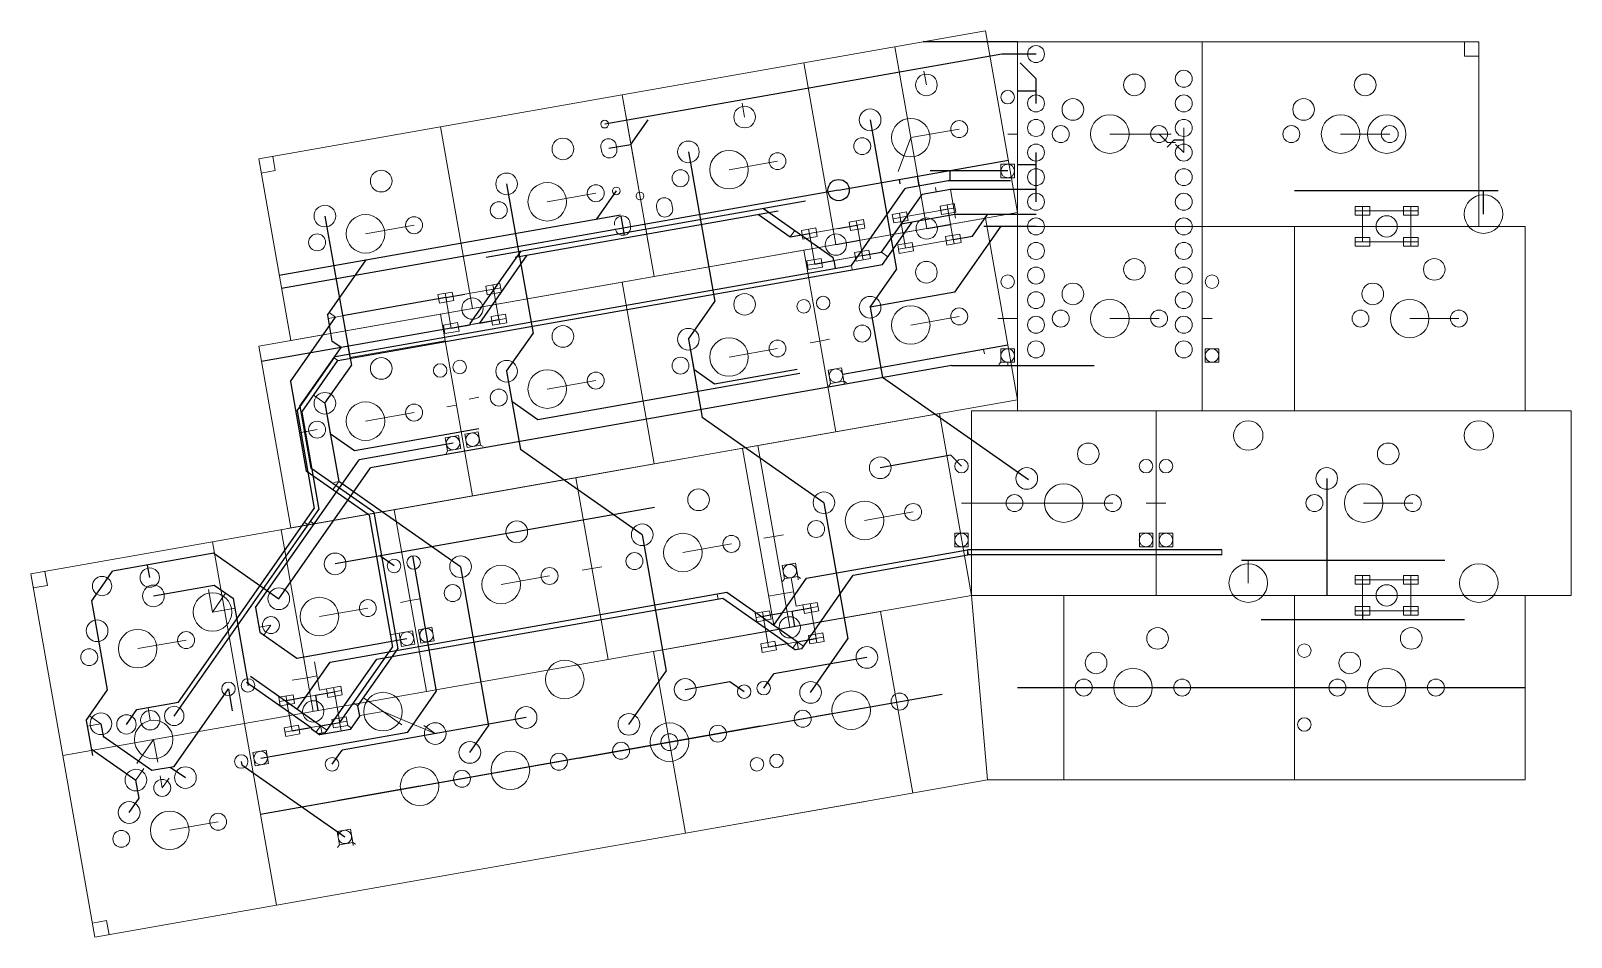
# Model space of a CAD drawing. Header units: millimetres. Extents: x -140 to 19, y -83 to 11.
import ezdxf

# ---------------------------------------------------------------- set-up
doc = ezdxf.new("R2010")
doc.units = ezdxf.units.MM
doc.layers.get('0').update_dxf_attribs({"lineweight": 25, "true_color": 0xffffff})
for name, color, linetype, lineweight, true_color in [('coponent footprints', 7, 'Continuous', 5, 0x000000), ('traces back 0.25', 152, 'Continuous', 25, 0x1b65c5), ('traces front 0.25', 14, 'Continuous', 25, 0x800000)]:
    doc.layers.add(name, color=color, linetype=linetype, lineweight=lineweight, true_color=true_color)

msp = doc.modelspace()

# ---------------------------------------------------------------- linework, layer by layer
for p, q in [((-38.1, 9.52), (-47.86, 9.52)), ((-48.26, -5.36), (-48.43, -4.35)), ((-45.07, -4.83), (-45.07, -3.81)), ((-9.5, -5.81), (11.5, -5.81)), ((-79.08, -8.37), (-114.35, -14.59)), ((-79.06, -8.47), (-78.71, -10.44)), ((-56.65, -9.74), (-54.68, -9.4)), ((-47.48, -9.75), (-45.02, -9.32)), ((-61.57, -10.61), (-59.6, -10.26)), ((-56.86, -11.41), (-54.4, -10.97)), ((-44.74, -10.89), (-42.77, -10.55)), ((-54.12, -12.55), (-52.15, -12.2)), ((-59.04, -13.42), (-57.08, -13.07)), ((-57.08, -13.07), (-56.94, -13.86)), ((-97.12, -16.88), (-107.79, -18.76)), ((-97.12, -16.88), (-95.15, -16.53)), ((-96.57, -20.03), (-116.17, -23.49)), ((-96.57, -20.03), (-94.6, -19.68)), ((-93.61, -19.51), (-91.64, -19.16)), ((-15, -43.99), (6, -43.99)), ((-61.41, -49.27), (-61.13, -50.85)), ((-12.95, -50.12), (8.05, -50.12)), ((-110.6, -57.95), (-110.33, -59.52)), ((-99.84, -67.34), (-108.21, -68.82))]:
    msp.add_line(p, q)
at = {"layer": 'coponent footprints'}
for p, q in [((-41.41, 10.66), (-60.17, 7.36)), ((-38.1, -8.1), (-41.41, 10.66)), ((-50.79, 9.01), (-47.48, -9.75)), ((-38.1, -9.53), (-38.1, 9.52)), ((-38.1, 9.52), (9.52, 9.52)), ((-19.05, -9.53), (-19.05, 9.52)), ((8.04, 9.52), (8.04, 8.04)), ((9.52, 8.04), (8.04, 8.04)), ((9.52, -9.53), (9.52, 9.52)), ((-60.17, 7.36), (-78.93, 4.05)), ((-56.86, -11.41), (-60.17, 7.36)), ((-47.52, 5.07), (-47.77, 6.5)), ((-78.93, 4.05), (-97.69, 0.74)), ((-75.62, -14.71), (-78.93, 4.05)), ((-77.7, -2.9), (-78.93, 4.05)), ((-66.28, 1.76), (-66.53, 3.19)), ((-97.69, 0.74), (-116.45, -2.57)), ((-94.38, -18.02), (-97.69, 0.74)), ((-49.13, -0.37), (-44.13, 0.51)), ((-28.58, 0), (-23.5, 0)), ((-23.5, 0), (-22.25, 0)), ((-23.5, 0), (-22.61, -0.88)), ((-20.95, -1.91), (-20.95, 0.63)), ((-81.11, -1.42), (-81.04, -1.81)), ((-79.47, -1.53), (-79.54, -1.14)), ((-50.43, -3.87), (-49.13, -0.37)), ((-38.1, 0), (-39.12, 0)), ((-22.61, -0.88), (-21.8, -0.88)), ((-20.95, -1.91), (-21.8, -1.06)), ((-4.76, 0), (0.32, 0)), ((-113.14, -21.33), (-116.45, -2.57)), ((-114.99, -2.31), (-114.73, -3.77)), ((-67.89, -3.68), (-62.89, -2.8)), ((-39.82, -4.51), (-39.82, -3.11)), ((-39.82, -3.11), (-38.43, -3.11)), ((-38.43, -4.51), (-38.43, -3.11)), ((-116.19, -4.03), (-114.73, -3.77)), ((-39.82, -4.51), (-38.43, -4.51)), ((-86.66, -6.99), (-81.65, -6.11)), ((-77.34, -4.95), (-77.25, -5.47)), ((-46.5, -5.97), (-46.58, -5.53)), ((-44.51, -8.67), (-45.04, -5.72)), ((-75.37, -7.51), (-75.3, -7.9)), ((-73.72, -7.63), (-73.79, -7.23)), ((-50.22, -8.61), (-45.3, -7.74)), ((-46.11, -7.43), (-44.64, -7.17)), ((-45.96, -8.32), (-46.11, -7.43)), ((-46.03, -7.87), (-44.56, -7.61)), ((-45.22, -8.18), (-45.37, -7.3)), ((-44.74, -10.89), (-45.3, -7.74)), ((-44.48, -8.05), (-44.64, -7.17)), ((-3.25, -7.48), (-1.75, -7.48)), ((-3.25, -8.38), (-3.25, -7.48)), ((-3.25, -7.93), (-1.75, -7.93)), ((-2.5, -8.38), (-2.5, -7.48)), ((-2.5, -7.93), (2.5, -7.93)), ((-2.5, -11.13), (-2.5, -7.93)), ((-1.75, -8.38), (-1.75, -7.48)), ((1.75, -7.48), (3.25, -7.48)), ((1.75, -8.38), (1.75, -7.48)), ((1.75, -7.93), (3.25, -7.93)), ((2.5, -8.38), (2.5, -7.48)), ((2.5, -11.13), (2.5, -7.93)), ((3.25, -8.38), (3.25, -7.48)), ((-105.42, -10.3), (-100.41, -9.41)), ((-78.06, -9.51), (-78.13, -9.11)), ((-76.57, -9.31), (-76.48, -9.83)), ((-41.41, -8.68), (-60.17, -11.99)), ((-59.6, -10.26), (-54.68, -9.4)), ((-38.1, -8.1), (-56.86, -11.41)), ((-55.49, -9.08), (-54.02, -8.82)), ((-55.34, -9.97), (-55.49, -9.08)), ((-55.42, -9.53), (-53.94, -9.27)), ((-54.6, -9.84), (-54.75, -8.95)), ((-54.12, -12.55), (-54.68, -9.4)), ((-53.86, -9.71), (-54.02, -8.82)), ((-51.04, -8.3), (-49.56, -8.04)), ((-50.88, -9.18), (-51.04, -8.3)), ((-50.96, -8.74), (-49.48, -8.48)), ((-50.88, -9.18), (-49.4, -8.92)), ((-50.14, -9.05), (-50.3, -8.17)), ((-49.66, -11.76), (-50.22, -8.61)), ((-49.4, -8.92), (-49.56, -8.04)), ((-45.96, -8.32), (-44.48, -8.05)), ((-38.1, -27.44), (-41.41, -8.68)), ((-38.1, -28.58), (-38.1, -9.53)), ((14.29, -9.53), (-38.1, -9.53)), ((-19.05, -9.53), (-19.05, -28.58)), ((-9.53, -28.58), (-9.53, -9.53)), ((14.29, -9.53), (-9.53, -9.53)), ((-3.25, -8.38), (-1.75, -8.38)), ((1.75, -8.38), (3.25, -8.38)), ((14.29, -28.58), (14.29, -9.53)), ((14.29, -28.58), (14.29, -9.53)), ((-76.48, -9.83), (-76.39, -10.35)), ((-76.3, -10.87), (-76.21, -11.39)), ((-61.57, -10.61), (-61.11, -9.96)), ((-60.42, -9.95), (-58.94, -9.69)), ((-60.26, -10.84), (-60.42, -9.95)), ((-60.34, -10.39), (-58.86, -10.13)), ((-60.26, -10.84), (-58.78, -10.58)), ((-59.52, -10.71), (-59.68, -9.82)), ((-59.04, -13.42), (-59.6, -10.26)), ((-58.78, -10.58), (-58.94, -9.69)), ((-55.34, -9.97), (-53.86, -9.71)), ((-49.57, -11.74), (-44.74, -10.89)), ((-45.56, -10.58), (-44.08, -10.32)), ((-45.4, -11.47), (-45.56, -10.58)), ((-45.48, -11.02), (-44, -10.76)), ((-44.66, -11.34), (-44.82, -10.45)), ((-43.92, -11.21), (-44.08, -10.32)), ((-3.25, -10.68), (-1.75, -10.68)), ((-3.25, -10.68), (-3.25, -11.58)), ((-3.25, -11.13), (-1.75, -11.13)), ((-2.4, -11.13), (2.5, -11.13)), ((-1.75, -11.58), (-1.75, -10.68)), ((1.75, -10.68), (3.25, -10.68)), ((1.75, -11.58), (1.75, -10.68)), ((1.75, -11.13), (3.25, -11.13)), ((2.5, -11.58), (2.5, -10.68)), ((3.25, -11.58), (3.25, -10.68)), ((-60.17, -11.99), (-78.93, -15.3)), ((-56.86, -11.41), (-75.62, -14.71)), ((-56.86, -30.75), (-60.17, -11.99)), ((-58.95, -13.4), (-54.12, -12.55)), ((-57.08, -13.07), (-52.15, -12.2)), ((-54.94, -12.23), (-53.46, -11.97)), ((-54.78, -13.12), (-54.94, -12.23)), ((-54.86, -12.68), (-53.38, -12.42)), ((-54.04, -12.99), (-54.2, -12.1)), ((-53.3, -12.86), (-53.46, -11.97)), ((-51.5, -12.66), (-52.15, -12.2)), ((-50.48, -11.45), (-49, -11.19)), ((-50.48, -11.45), (-50.32, -12.33)), ((-50.4, -11.89), (-48.93, -11.63)), ((-50.32, -12.33), (-48.85, -12.07)), ((-48.85, -12.07), (-49, -11.19)), ((-45.4, -11.47), (-43.92, -11.21)), ((-3.25, -11.58), (-1.75, -11.58)), ((1.75, -11.58), (3.25, -11.58)), ((-59.86, -13.1), (-58.38, -12.84)), ((-59.86, -13.1), (-59.71, -13.99)), ((-59.78, -13.55), (-58.31, -13.29)), ((-59.71, -13.99), (-58.23, -13.73)), ((-58.23, -13.73), (-58.38, -12.84)), ((-55.18, -14), (-55.26, -13.56)), ((-54.78, -13.12), (-53.3, -12.86)), ((-78.93, -15.3), (-97.69, -18.6)), ((-75.62, -14.71), (-94.38, -18.02)), ((-93.01, -15.7), (-91.54, -15.44)), ((-92.86, -16.59), (-93.01, -15.7)), ((-92.94, -16.14), (-91.46, -15.88)), ((-92.12, -16.45), (-92.28, -15.57)), ((-91.38, -16.32), (-91.54, -15.44)), ((-75.62, -34.06), (-78.93, -15.3)), ((-97.94, -16.57), (-96.46, -16.31)), ((-97.78, -17.45), (-97.94, -16.57)), ((-97.86, -17.01), (-96.38, -16.75)), ((-97.78, -17.45), (-96.3, -17.19)), ((-97.04, -17.32), (-97.2, -16.44)), ((-97.12, -16.88), (-92.2, -16.01)), ((-96.57, -20.03), (-97.12, -16.88)), ((-96.3, -17.19), (-96.46, -16.31)), ((-92.86, -16.59), (-91.38, -16.32)), ((-91.64, -19.16), (-92.2, -16.01)), ((-97.69, -18.6), (-116.45, -21.91)), ((-94.38, -18.02), (-113.14, -21.33)), ((-108.51, -18.89), (-109.29, -19.03)), ((-108.51, -18.89), (-109.16, -18.43)), ((-107.79, -18.76), (-108.51, -18.89)), ((-97.69, -18.6), (-94.38, -37.37)), ((-92.46, -18.85), (-90.98, -18.59)), ((-92.3, -19.74), (-92.46, -18.85)), ((-92.38, -19.29), (-90.9, -19.03)), ((-91.56, -19.61), (-91.72, -18.72)), ((-90.83, -19.48), (-90.98, -18.59)), ((-49.13, -19.72), (-44.13, -18.83)), ((-40.15, -19.05), (-39.12, -19.05)), ((-38.1, -19.05), (-39.12, -19.05)), ((-28.58, -19.05), (-23.5, -19.05)), ((-18.03, -19.05), (-19.05, -19.05)), ((2.38, -19.05), (7.46, -19.05)), ((-97.38, -19.72), (-95.91, -19.46)), ((-97.38, -19.72), (-97.23, -20.6)), ((-97.3, -20.16), (-95.83, -19.9)), ((-97.23, -20.6), (-95.75, -20.34)), ((-96.47, -20.01), (-91.64, -19.16)), ((-95.75, -20.34), (-95.91, -19.46)), ((-93.61, -19.51), (-94.4, -19.65)), ((-92.3, -19.74), (-90.83, -19.48)), ((-113.14, -40.67), (-116.45, -21.91)), ((-107.24, -21.91), (-107.95, -22.04)), ((-107.11, -22.63), (-107.24, -21.91)), ((-107.03, -23.07), (-97.21, -21.34)), ((-67.89, -23.02), (-62.89, -22.14)), ((-58.51, -21.37), (-59.52, -21.55)), ((-58.51, -21.37), (-57.51, -21.19)), ((-41.53, -22.68), (-41.61, -22.23)), ((-39.82, -23.56), (-39.82, -22.16)), ((-39.82, -22.16), (-38.43, -22.16)), ((-38.43, -23.56), (-38.43, -22.16)), ((-17.33, -22.16), (-18.73, -22.16)), ((-18.73, -22.16), (-18.73, -23.56)), ((-17.33, -22.16), (-17.33, -23.56)), ((-108.27, -23.37), (-108.64, -23.11)), ((-107.03, -23.07), (-107.11, -22.63)), ((-39.82, -23.56), (-40.05, -23.79)), ((-39.82, -23.56), (-38.43, -23.56)), ((-39.12, -23.56), (-39.12, -23.88)), ((-17.33, -23.56), (-18.73, -23.56)), ((-57.65, -24.38), (-56.28, -24.13)), ((-57.41, -25.75), (-57.65, -24.38)), ((-56.04, -25.51), (-56.28, -24.13)), ((-109.61, -27.8), (-110.8, -26.97)), ((-86.66, -26.33), (-81.65, -25.45)), ((-57.41, -25.75), (-57.6, -26.02)), ((-57.41, -25.75), (-56.04, -25.51)), ((-56.04, -25.51), (-55.77, -25.7)), ((-55.98, -25.83), (-56.04, -25.51)), ((-96.04, -27.99), (-97.04, -28.16)), ((-96.04, -27.99), (-97.04, -28.16)), ((-93.71, -27.18), (-94.72, -27.36)), ((-38.1, -27.44), (-56.86, -30.75)), ((19.05, -28.58), (-42.86, -28.58)), ((-42.86, -28.58), (-42.86, -47.63)), ((-38.1, -28.58), (-38.1, -27.74)), ((-23.81, -47.63), (-23.81, -28.58)), ((14.29, -28.58), (-9.53, -28.58)), ((19.05, -28.58), (19.05, -47.63)), ((-105.42, -29.64), (-100.41, -28.76)), ((-46.17, -28.86), (-64.93, -32.17)), ((-42.86, -47.63), (-46.17, -28.86)), ((-111.72, -30.75), (-112.24, -30.84)), ((-112.09, -30.82), (-111.65, -30.74)), ((-111.72, -30.75), (-110.42, -30.52)), ((-111.65, -30.74), (-110.42, -30.52)), ((-97.19, -31.35), (-95.82, -31.11)), ((-96.95, -32.72), (-97.19, -31.35)), ((-95.57, -32.48), (-95.82, -31.11)), ((-95.18, -30.99), (-93.8, -30.75)), ((-94.93, -32.37), (-95.18, -30.99)), ((-93.56, -32.13), (-93.8, -30.75)), ((-56.86, -30.75), (-75.62, -34.06)), ((-96.95, -32.72), (-97.09, -33.02)), ((-96.95, -32.72), (-95.57, -32.48)), ((-94.93, -32.37), (-93.56, -32.13)), ((-93.56, -32.13), (-93.26, -32.26)), ((-64.93, -32.17), (-83.69, -35.48)), ((-63.28, -50.7), (-66.49, -32.45)), ((-61.62, -50.93), (-64.93, -32.17)), ((-75.62, -34.06), (-94.38, -37.37)), ((-108.49, -36.3), (-108.79, -36.73)), ((-108.19, -35.87), (-108.7, -35.96)), ((-108.19, -35.87), (-108.49, -36.3)), ((-83.69, -35.48), (-102.45, -38.79)), ((-80.38, -54.24), (-83.69, -35.48)), ((-94.38, -37.37), (-113.14, -40.67)), ((-43.89, -38.1), (-42.86, -38.1)), ((-41.84, -38.1), (-42.86, -38.1)), ((-41.84, -38.1), (-33.34, -38.1)), ((-33.34, -38.1), (-28.26, -38.1)), ((-23.81, -38.1), (-24.84, -38.1)), ((-22.79, -38.1), (-23.81, -38.1)), ((-2.38, -38.1), (2.7, -38.1)), ((-102.45, -38.79), (-121.21, -42.1)), ((-99.14, -57.55), (-102.45, -38.79)), ((-53.9, -39.9), (-48.89, -39.02)), ((-113.14, -40.67), (-114.13, -40.85)), ((-114.13, -40.85), (-110.82, -59.61)), ((-111.72, -40.1), (-111.35, -40.36)), ((-111.09, -39.99), (-110.73, -40.25)), ((-44.58, -42.61), (-44.58, -41.21)), ((-44.58, -41.21), (-43.19, -41.21)), ((-43.19, -42.61), (-43.19, -41.21)), ((-25.53, -42.61), (-25.53, -41.21)), ((-25.53, -41.21), (-24.14, -41.21)), ((-24.14, -42.61), (-24.14, -41.21)), ((-23.49, -42.61), (-23.49, -41.21)), ((-23.49, -41.21), (-22.09, -41.21)), ((-22.09, -42.61), (-22.09, -41.21)), ((-121.21, -42.1), (-139.97, -45.4)), ((-117.9, -60.86), (-121.21, -42.1)), ((-72.66, -43.21), (-67.65, -42.32)), ((-63.28, -41.55), (-64.29, -41.73)), ((-63.28, -41.55), (-62.27, -41.37)), ((-44.58, -42.61), (-43.19, -42.61)), ((-43.27, -42.93), (-43.27, -43.46)), ((-43.27, -42.93), (-43.18, -43.45)), ((-25.53, -42.61), (-24.14, -42.61)), ((-23.49, -42.61), (-22.09, -42.61)), ((-17.02, -42.93), (-17.02, -43.46)), ((-62.42, -44.56), (-61.04, -44.32)), ((-60.8, -45.69), (-61.04, -44.32)), ((-14.29, -46.36), (-14.29, -43.99)), ((-133.36, -82.93), (-139.97, -45.4)), ((-138.51, -45.15), (-138.26, -46.61)), ((-91.42, -46.51), (-86.42, -45.63)), ((-82.04, -44.86), (-83.05, -45.04)), ((-81.03, -44.68), (-82.04, -44.86)), ((-62.17, -45.94), (-62.42, -44.56)), ((-62.17, -45.94), (-62.36, -46.2)), ((-62.17, -45.94), (-60.8, -45.69)), ((-60.97, -48.74), (-61.49, -45.81)), ((-60.8, -45.69), (-60.53, -45.88)), ((-60.74, -46.01), (-60.8, -45.69)), ((-3.25, -45.58), (-1.75, -45.58)), ((-3.25, -46.48), (-3.25, -45.58)), ((-3.25, -46.03), (-1.75, -46.03)), ((-2.5, -46.48), (-2.5, -45.58)), ((-2.5, -46.03), (2.5, -46.03)), ((-2.5, -49.23), (-2.5, -46.03)), ((-1.75, -46.48), (-1.75, -45.58)), ((1.75, -45.58), (3.25, -45.58)), ((1.75, -46.48), (1.75, -45.58)), ((1.75, -46.03), (3.25, -46.03)), ((2.5, -46.48), (2.5, -45.58)), ((2.5, -49.23), (2.5, -46.03)), ((3.25, -46.48), (3.25, -45.58)), ((-139.72, -46.86), (-138.26, -46.61)), ((-121.22, -49.35), (-121.63, -47.02)), ((-121.22, -49.35), (-119.86, -47.41)), ((-114.37, -47.98), (-115.56, -47.15)), ((-69.13, -47.49), (-69.03, -48.01)), ((-62.24, -47.45), (-63.8, -47.73)), ((-61.23, -47.28), (-62.24, -47.45)), ((-42.86, -47.63), (-61.62, -50.93)), ((19.05, -47.63), (-42.86, -47.63)), ((-41.2, -66.67), (-42.86, -47.63)), ((-33.34, -66.67), (-33.34, -47.63)), ((-9.53, -47.63), (-28.58, -47.63)), ((-9.53, -47.63), (-28.58, -47.63)), ((-9.53, -66.67), (-9.53, -47.63)), ((-9.53, -66.67), (-9.53, -47.63)), ((-9.53, -66.67), (-9.53, -47.63)), ((-3.25, -46.48), (-1.75, -46.48)), ((1.75, -46.48), (3.25, -46.48)), ((14.29, -66.67), (14.29, -47.63)), ((-121.22, -49.35), (-118.89, -48.94)), ((-110.18, -49.82), (-105.18, -48.94)), ((-100.8, -48.17), (-101.81, -48.35)), ((-100.8, -48.17), (-101.81, -48.35)), ((-99.79, -47.99), (-100.8, -48.17)), ((-52.24, -49.28), (-75.69, -53.41)), ((-65.18, -49.48), (-63.7, -49.22)), ((-64.36, -49.79), (-59.44, -48.92)), ((-63.55, -50.1), (-63.7, -49.22)), ((-60.26, -48.61), (-60.97, -48.74)), ((-60.26, -48.61), (-58.78, -48.35)), ((-60.1, -49.5), (-60.26, -48.61)), ((-60.18, -49.05), (-58.7, -48.79)), ((-60.1, -49.5), (-58.62, -49.24)), ((-59.36, -49.37), (-59.52, -48.48)), ((-58.88, -52.07), (-59.44, -48.92)), ((-58.62, -49.24), (-58.78, -48.35)), ((-48.93, -68.04), (-52.24, -49.28)), ((-3.25, -48.78), (-1.75, -48.78)), ((-3.25, -48.78), (-3.25, -49.68)), ((-3.25, -49.23), (-1.75, -49.23)), ((-2.4, -49.23), (2.5, -49.23)), ((-1.75, -49.68), (-1.75, -48.78)), ((1.75, -48.78), (3.25, -48.78)), ((1.75, -49.68), (1.75, -48.78)), ((1.75, -49.23), (3.25, -49.23)), ((2.5, -49.68), (2.5, -48.78)), ((3.25, -49.68), (3.25, -48.78)), ((-116.41, -50.92), (-115.18, -50.7)), ((-115.9, -51.73), (-115.18, -50.7)), ((-56.93, -50.11), (-75.69, -53.41)), ((-56.93, -50.11), (-75.69, -53.41)), ((-65.02, -50.36), (-65.18, -49.48)), ((-65.1, -49.92), (-63.62, -49.66)), ((-65.02, -50.36), (-63.55, -50.1)), ((-64.28, -50.23), (-64.44, -49.35)), ((-63.81, -52.94), (-64.36, -49.79)), ((-3.25, -49.68), (-1.75, -49.68)), ((1.75, -49.68), (3.25, -49.68)), ((-128.94, -53.13), (-123.94, -52.25)), ((-102.86, -51.69), (-102.35, -51.6)), ((-101.95, -51.53), (-102.35, -51.6)), ((-101.95, -51.53), (-100.58, -51.29)), ((-101.71, -52.91), (-101.95, -51.53)), ((-100.34, -52.67), (-100.58, -51.29)), ((-99.94, -51.18), (-98.56, -50.93)), ((-99.7, -52.55), (-99.94, -51.18)), ((-99.7, -52.55), (-98.32, -52.31)), ((-98.32, -52.31), (-98.56, -50.93)), ((-61.62, -50.93), (-80.38, -54.24)), ((-64.62, -52.63), (-63.15, -52.37)), ((-63.71, -52.93), (-58.88, -52.07)), ((-62.99, -53.26), (-63.15, -52.37)), ((-61.31, -53.08), (-60.85, -52.42)), ((-60.85, -52.42), (-60.07, -52.28)), ((-60.85, -52.42), (-60.71, -53.21)), ((-60.2, -52.88), (-60.85, -52.42)), ((-59.7, -51.76), (-58.22, -51.5)), ((-59.54, -52.65), (-59.7, -51.76)), ((-59.62, -52.2), (-58.14, -51.94)), ((-59.54, -52.65), (-58.07, -52.39)), ((-58.81, -52.52), (-58.96, -51.63)), ((-58.07, -52.39), (-58.22, -51.5)), ((-101.71, -52.91), (-100.34, -52.67)), ((-72.39, -72.17), (-75.69, -53.41)), ((-72.39, -72.17), (-75.69, -53.41)), ((-72.39, -72.17), (-75.69, -53.41)), ((-64.62, -52.63), (-64.47, -53.52)), ((-64.55, -53.07), (-63.07, -52.81)), ((-64.47, -53.52), (-62.99, -53.26)), ((-110.17, -57.41), (-110.68, -54.49)), ((-80.38, -54.24), (-99.14, -57.55)), ((-111.43, -56.13), (-113, -56.4)), ((-110.42, -55.95), (-111.43, -56.13)), ((-109.45, -57.28), (-107.97, -57.02)), ((-108.56, -58.04), (-108.71, -57.15)), ((-107.82, -57.91), (-107.97, -57.02)), ((-26.19, -57.15), (-21.11, -57.15)), ((-8.5, -57.15), (-9.53, -57.15)), ((0, -57.15), (5.08, -57.15)), ((-99.14, -57.55), (-117.9, -60.86)), ((-114.38, -58.15), (-112.9, -57.89)), ((-114.22, -59.04), (-114.38, -58.15)), ((-114.3, -58.6), (-112.82, -58.34)), ((-114.22, -59.04), (-112.74, -58.78)), ((-113.48, -58.91), (-113.64, -58.02)), ((-113.56, -58.47), (-108.63, -57.6)), ((-113, -61.62), (-113.56, -58.47)), ((-112.74, -58.78), (-112.9, -57.89)), ((-109.45, -57.28), (-110.17, -57.41)), ((-109.3, -58.17), (-109.45, -57.28)), ((-109.37, -57.73), (-107.9, -57.47)), ((-109.3, -58.17), (-107.82, -57.91)), ((-108.08, -60.75), (-108.63, -57.6)), ((-106.2, -59.05), (-106.63, -58.75)), ((-103.61, -59.63), (-105.62, -58.22)), ((-132.73, -60.89), (-133.92, -60.06)), ((-127.64, -60.52), (-127.87, -59.21)), ((-108.9, -60.44), (-107.42, -60.18)), ((-108, -61.19), (-108.16, -60.31)), ((-107.26, -61.06), (-107.42, -60.18)), ((-106.02, -60.05), (-103.61, -59.63)), ((-101.67, -60.99), (-103.61, -59.63)), ((-103.61, -59.63), (-101.43, -60.55)), ((-63.65, -60.96), (-55.28, -59.49)), ((-62.31, -60.73), (-57.31, -59.84)), ((-117.9, -60.86), (-136.67, -64.16)), ((-132.73, -60.89), (-134.16, -61.14)), ((-132.48, -62.32), (-132.73, -60.89)), ((-117.9, -60.86), (-118.91, -61.03)), ((-117.9, -60.86), (-118.91, -61.03)), ((-114.6, -79.62), (-117.9, -60.86)), ((-113.82, -61.3), (-112.34, -61.04)), ((-113.82, -61.3), (-113.66, -62.19)), ((-113.74, -61.75), (-112.26, -61.49)), ((-113.66, -62.19), (-112.19, -61.93)), ((-112.9, -61.6), (-108.08, -60.75)), ((-112.19, -61.93), (-112.34, -61.04)), ((-110.51, -61.75), (-110.05, -61.1)), ((-110.05, -61.1), (-109.26, -60.96)), ((-110.05, -61.1), (-109.91, -61.88)), ((-109.39, -61.56), (-110.05, -61.1)), ((-108.74, -61.32), (-108.9, -60.44)), ((-108.82, -60.88), (-107.34, -60.62)), ((-108.74, -61.32), (-107.26, -61.06)), ((-107.92, -61.64), (-108, -61.19)), ((-106.89, -61.32), (-107.26, -61.06)), ((-101.43, -60.55), (-99.55, -61.34)), ((-98.22, -61.9), (-99.55, -61.34)), ((-98.22, -61.9), (-99.4, -61.07)), ((-74.04, -62.79), (-69.04, -61.91)), ((-64.66, -61.14), (-65.67, -61.32)), ((-63.65, -60.96), (-64.66, -61.14)), ((-128.64, -64.45), (-127.29, -62.51)), ((-126.87, -64.84), (-127.29, -62.51)), ((-135.66, -63.99), (-136.67, -64.16)), ((-128.64, -64.45), (-129.03, -65)), ((-117.04, -63.86), (-115.67, -63.62)), ((-116.8, -65.24), (-117.04, -63.86)), ((-116.8, -65.24), (-115.43, -65)), ((-115.43, -65), (-115.67, -63.62)), ((-90.46, -65.69), (-85.45, -64.81)), ((-129.12, -66.7), (-128.29, -65.52)), ((-126.4, -67.51), (-126.62, -66.28)), ((-126.4, -67.51), (-125.69, -66.49)), ((-41.2, -66.67), (-72.39, -72.17)), ((-9.53, -66.67), (-41.2, -66.67)), ((-9.53, -66.67), (-28.58, -66.67)), ((-9.53, -66.67), (-28.58, -66.67)), ((14.29, -66.67), (-9.53, -66.67)), ((-109.22, -69), (-108.21, -68.82)), ((-53.62, -68.87), (-72.39, -72.17)), ((-53.62, -68.87), (-72.39, -72.17)), ((-125.63, -71.89), (-120.63, -71.01)), ((-72.39, -72.17), (-114.6, -79.62)), ((-108.36, -72), (-106.98, -71.76)), ((-108.11, -73.38), (-108.36, -72)), ((-108.11, -73.38), (-106.74, -73.14)), ((-106.74, -73.14), (-106.98, -71.76)), ((-106.74, -73.14), (-106.47, -73.32)), ((-106.68, -73.46), (-106.74, -73.14)), ((-108.11, -73.38), (-108.3, -73.65)), ((-114.6, -79.62), (-133.36, -82.93)), ((-132.16, -81.21), (-133.61, -81.47)), ((-131.9, -82.67), (-132.16, -81.21))]:
    msp.add_line(p, q, dxfattribs=at)
for centre, radius in [((-36.2, 8.26), 0.876), ((-20.95, 5.71), 0.876), ((-47.52, 5.07), 1.12), ((-26.04, 5.08), 1.12), ((-2.22, 5.08), 1.12), ((-39.12, 3.81), 0.698), ((-36.2, 3.17), 0.876), ((-32.39, 2.54), 1.12), ((-20.95, 3.17), 0.876), ((-8.57, 2.54), 1.12), ((-66.28, 1.76), 1.12), ((-53.33, 1.47), 1.12), ((-49.13, -0.37), 1.99), ((-28.58, 0), 1.99), ((-4.76, 0), 1.99), ((0, 0), 1.99), ((-80.73, 1.03), 0.4), ((-44.13, 0.51), 0.875), ((-36.2, 0.63), 0.876), ((-33.65, 0), 0.875), ((-23.5, 0), 0.875), ((-20.95, 0.63), 0.876), ((-9.84, 0), 0.875), ((0.32, 0), 0.875), ((-85.04, -1.54), 1.12), ((-72.09, -1.84), 1.12), ((-54.14, -1.25), 0.875), ((-36.2, -1.91), 0.876), ((-20.95, -1.91), 0.876), ((-67.89, -3.68), 1.99), ((-62.89, -2.8), 0.875), ((-39.12, -3.81), 0.698), ((-103.8, -4.85), 1.12), ((-90.85, -5.15), 1.12), ((-72.9, -4.56), 0.875), ((-36.2, -4.45), 0.876), ((-20.95, -4.45), 0.876), ((-86.66, -6.99), 1.99), ((-81.65, -6.11), 0.875), ((-79.52, -5.87), 0.4), ((-77.09, -6.39), 0.4), ((-36.2, -6.99), 0.876), ((-20.95, -6.99), 0.876), ((10, -8.26), 1.99), ((-109.61, -8.46), 1.12), ((-91.66, -7.87), 0.875), ((-105.42, -10.3), 1.99), ((-100.41, -9.41), 0.875), ((-47.48, -9.75), 1.1), ((-36.2, -9.53), 0.876), ((-20.95, -9.53), 0.876), ((0, -9.53), 1.1), ((-110.42, -11.18), 0.875), ((-56.86, -11.41), 1.1), ((-36.2, -12.07), 0.876), ((-20.95, -12.07), 0.876), ((-47.52, -14.27), 1.12), ((-36.2, -14.61), 0.876), ((-26.04, -13.97), 1.12), ((-20.95, -14.61), 0.876), ((4.92, -13.97), 1.12), ((-39.12, -15.24), 0.698), ((-32.39, -16.51), 1.12), ((-18.03, -15.24), 0.698), ((-1.43, -16.51), 1.12), ((-94.38, -18.02), 1.1), ((-66.28, -17.58), 1.12), ((-60.18, -17.79), 0.698), ((-58.17, -17.44), 0.698), ((-53.33, -17.88), 1.12), ((-36.2, -17.15), 0.876), ((-28.58, -19.05), 1.99), ((-20.95, -17.15), 0.876), ((2.38, -19.05), 1.99), ((-49.13, -19.72), 1.99), ((-44.13, -18.83), 0.875), ((-36.2, -19.69), 0.876), ((-33.65, -19.05), 0.875), ((-23.5, -19.05), 0.875), ((-20.95, -19.69), 0.876), ((-2.7, -19.05), 0.875), ((7.46, -19.05), 0.875), ((-85.04, -20.89), 1.12), ((-72.09, -21.18), 1.12), ((-54.14, -20.6), 0.875), ((-67.89, -23.02), 1.99), ((-62.89, -22.14), 0.875), ((-39.12, -22.86), 0.698), ((-36.2, -22.23), 0.876), ((-20.95, -22.23), 0.876), ((-18.03, -22.86), 0.698), ((-103.8, -24.2), 1.12), ((-97.71, -24.41), 0.698), ((-95.69, -24.06), 0.698), ((-90.85, -24.49), 1.12), ((-72.9, -23.91), 0.875), ((-86.66, -26.33), 1.99), ((-81.65, -25.45), 0.875), ((-56.85, -24.94), 0.698), ((-56.85, -24.94), 0.698), ((-109.61, -27.8), 1.12), ((-91.66, -27.21), 0.875), ((-105.42, -29.64), 1.99), ((-100.41, -28.76), 0.875), ((-110.42, -30.52), 0.875), ((-14.29, -31.12), 1.52), ((9.52, -31.12), 1.52), ((-96.38, -31.91), 0.698), ((-94.37, -31.56), 0.698), ((-52.28, -34.45), 1.12), ((-30.8, -33.02), 1.12), ((0.16, -33.02), 1.12), ((-43.89, -34.29), 0.698), ((-37.15, -35.56), 1.12), ((-24.84, -34.29), 0.698), ((-22.79, -34.29), 0.698), ((-6.19, -35.56), 1.12), ((-33.34, -38.1), 1.99), ((-2.38, -38.1), 1.99), ((-71.04, -37.76), 1.12), ((-58.09, -38.06), 1.12), ((-53.9, -39.9), 1.99), ((-48.89, -39.02), 0.875), ((-38.42, -38.1), 0.875), ((-28.26, -38.1), 0.875), ((-7.46, -38.1), 0.875), ((2.7, -38.1), 0.875), ((-89.8, -41.07), 1.12), ((-76.85, -41.37), 1.12), ((-72.66, -43.21), 1.99), ((-58.9, -40.78), 0.875), ((-43.89, -41.91), 0.698), ((-24.84, -41.91), 0.698), ((-22.79, -41.91), 0.698), ((-67.65, -42.32), 0.875), ((-108.56, -44.38), 1.12), ((-102.47, -44.59), 0.698), ((-100.45, -44.24), 0.698), ((-95.61, -44.67), 1.12), ((-91.42, -46.51), 1.99), ((-77.66, -44.09), 0.875), ((-61.61, -45.13), 0.698), ((-61.61, -45.13), 0.698), ((-14.29, -46.36), 1.99), ((9.52, -46.36), 1.99), ((-132.62, -46.67), 1), ((-127.69, -45.8), 1), ((-86.42, -45.63), 0.875), ((-127.32, -47.69), 1.12), ((-121.22, -49.35), 1.99), ((-114.37, -47.98), 1.12), ((-96.42, -47.4), 0.875), ((0, -47.63), 1.1), ((-110.18, -49.82), 1.99), ((-105.18, -48.94), 0.875), ((-133.13, -51.29), 1.12), ((-115.18, -50.7), 0.875), ((-61.62, -50.93), 1.1), ((-128.94, -53.13), 1.99), ((-123.94, -52.25), 0.875), ((-101.14, -52.1), 0.698), ((-101.14, -52.1), 0.698), ((-99.13, -51.74), 0.698), ((-99.13, -51.74), 0.698), ((-23.65, -52.07), 1.12), ((2.54, -52.07), 1.12), ((-133.94, -54.01), 0.875), ((-53.66, -54.04), 1.12), ((-30, -54.61), 1.12), ((-8.5, -53.34), 0.698), ((-3.81, -54.61), 1.12), ((-84.85, -56.32), 1.99), ((-26.19, -57.15), 1.99), ((0, -57.15), 1.99), ((-119.57, -57.28), 0.698), ((-117.56, -56.93), 0.698), ((-72.42, -57.35), 1.12), ((-66.33, -57.57), 0.698), ((-64.31, -57.21), 0.698), ((-59.47, -57.65), 1.12), ((-31.27, -57.15), 0.875), ((-21.11, -57.15), 0.875), ((-5.08, -57.15), 0.875), ((5.08, -57.15), 0.875), ((-110.82, -59.61), 1.1), ((-103.61, -59.63), 1.99), ((-55.28, -59.49), 1.99), ((-50.28, -58.6), 0.875), ((-132.73, -60.89), 1.12), ((-130.1, -60.95), 1), ((-127.64, -60.52), 1), ((-125.17, -60.08), 1), ((-88.84, -60.24), 1.12), ((-78.23, -60.95), 1.12), ((-60.28, -60.37), 0.875), ((-8.5, -60.96), 0.698), ((-127.29, -62.51), 1.99), ((-98.22, -61.9), 1.12), ((-74.04, -62.79), 1.99), ((-74.04, -62.79), 0.875), ((-69.04, -61.91), 0.875), ((-94.65, -63.85), 1.12), ((-79.04, -63.68), 0.875), ((-118.25, -64.79), 0.698), ((-116.24, -64.43), 0.698), ((-108.87, -65.07), 0.698), ((-90.46, -65.69), 1.99), ((-85.45, -64.81), 0.875), ((-65.01, -65.07), 0.698), ((-62.99, -64.71), 0.698), ((-129.12, -66.7), 1.12), ((-126.4, -67.51), 0.875), ((-124.01, -66.45), 1.12), ((-99.84, -67.34), 1.99), ((-95.46, -66.57), 0.875), ((-129.82, -70.05), 1.12), ((-125.63, -71.89), 1.99), ((-120.63, -71.01), 0.875), ((-130.63, -72.77), 0.875), ((-107.55, -72.57), 0.698)]:
    msp.add_circle(centre, radius, dxfattribs=at)
for centre, start, end in [((-80.33, -1.28), 100, 190), ((-80.33, -1.28), 10, 100), ((-80.26, -1.67), 280, 10), ((-80.26, -1.67), 190, 280), ((-74.58, -7.37), 100, 190), ((-74.51, -7.77), 190, 280), ((-74.58, -7.37), 10, 100), ((-74.51, -7.77), 280, 10), ((-78.92, -9.25), 100, 190), ((-78.92, -9.25), 10, 100), ((-78.85, -9.65), 280, 10), ((-78.85, -9.65), 190, 280)]:
    msp.add_arc(centre, 0.8, start, end, dxfattribs=at)
at = {"layer": 'traces back 0.25'}
for p, q in [((-53.33, 1.47), (-50.6, -13.98)), ((-72.09, -1.84), (-69.36, -17.29)), ((-90.85, -5.15), (-88.12, -20.6)), ((10, -8.26), (10, -5.81)), ((-109.61, -8.46), (-106.88, -23.91)), ((-53.33, -17.88), (-50.6, -13.98)), ((-72.09, -21.18), (-69.36, -17.29)), ((-113.17, -25.55), (-108.51, -18.89)), ((-53.33, -17.88), (-52.05, -25.14)), ((-90.85, -24.49), (-88.12, -20.6)), ((-112.19, -28.1), (-107.95, -22.04)), ((-72.09, -21.18), (-70.67, -29.25)), ((-109.61, -27.8), (-106.88, -23.91)), ((-90.85, -24.49), (-89.43, -32.56)), ((-36.96, -35.7), (-52.05, -25.14)), ((-113.17, -25.55), (-111.54, -34.8)), ((-112.19, -28.1), (-111.06, -34.5)), ((-109.61, -27.8), (-108.19, -35.87)), ((-58.09, -38.06), (-70.67, -29.25)), ((-76.85, -41.37), (-89.43, -32.56)), ((-105.04, -39.35), (-111.54, -34.8)), ((-104.56, -39.05), (-111.06, -34.5)), ((-95.61, -44.67), (-108.19, -35.87)), ((-58.09, -38.06), (-55.61, -52.13)), ((-105.04, -39.35), (-102.64, -52.98)), ((-104.56, -39.05), (-102.07, -53.16)), ((-76.85, -41.37), (-74.37, -55.44)), ((-121.07, -43.29), (-131.54, -45.14)), ((-121.07, -43.29), (-114.37, -47.98)), ((-102.47, -44.59), (-103.94, -43.56)), ((-100.58, -43.54), (-98.11, -57.54)), ((-132.62, -46.67), (-131.54, -45.14)), ((-95.61, -44.67), (-92.72, -61.09)), ((-127.32, -47.69), (-121.05, -46.58)), ((-121.05, -46.58), (-119.06, -47.97)), ((-117.5, -56.84), (-119.06, -47.97)), ((-61.41, -49.27), (-59.44, -48.92)), ((-2.5, -49.23), (-2.5, -50.12)), ((-64.36, -49.79), (-62.39, -49.44)), ((-60.85, -52.42), (-58.88, -52.07)), ((-59.47, -57.65), (-55.61, -52.13)), ((-108.08, -60.75), (-102.64, -52.98)), ((-106.2, -59.05), (-102.07, -53.16)), ((-63.81, -52.94), (-61.84, -52.6)), ((-78.23, -60.95), (-74.37, -55.44)), ((-117.56, -56.93), (-117.5, -56.84)), ((-113.56, -58.47), (-111.59, -58.12)), ((-110.6, -57.95), (-108.63, -57.6)), ((-101.06, -61.76), (-98.11, -57.54)), ((-106.97, -61.47), (-106.01, -60.1)), ((-106.01, -60.1), (-106.2, -59.05)), ((-116.24, -64.43), (-101.06, -61.76)), ((-113, -61.62), (-111.03, -61.27)), ((-106.97, -61.47), (-110.12, -62.02)), ((-110.05, -61.1), (-108.08, -60.75)), ((-94.65, -63.85), (-92.72, -61.09))]:
    msp.add_line(p, q, dxfattribs=at)
at = {"layer": 'traces front 0.25'}
for p, q in [((-39.72, 8.26), (-80.73, 1.03)), ((-36.2, 8.26), (-39.72, 8.26)), ((-36.2, 5.71), (-37.85, 7.37)), ((-36.2, 3.17), (-36.2, 5.71)), ((-36.2, 4.44), (-38.1, 4.44)), ((-78.03, -1.07), (-76.24, 1.48)), ((-80.29, -1.47), (-78.03, -1.07)), ((-22.67, -1.34), (-21.96, -0.64)), ((-20.95, -0.64), (-21.96, -0.64)), ((-56.58, -5.79), (-39.05, -2.7)), ((-36.2, -3.18), (-38.1, -3.18)), ((-36.2, -4.45), (-36.2, -1.91)), ((-50.34, -4.69), (-50.27, -5.13)), ((-39.12, -3.81), (-47.12, -3.81)), ((-36.2, -6.99), (-36.2, -4.45)), ((-56.58, -5.79), (-114.09, -15.93)), ((-81.58, -8.81), (-79.52, -5.87)), ((-55.26, -13.56), (-49.7, -5.61)), ((-52.15, -12.2), (-47.97, -6.23)), ((-45.28, -4.83), (-49.7, -5.61)), ((-45.04, -5.72), (-47.97, -6.23)), ((-38.84, -4.83), (-45.28, -4.83)), ((-38.1, -5.72), (-45.04, -5.72)), ((-36.2, -5.72), (-38.1, -5.72)), ((-60, -6.92), (-92.96, -12.74)), ((-64.35, -7.69), (-57.13, -12.74)), ((-62.82, -7.95), (-89.96, -12.74)), ((-64.85, -8.31), (-61.57, -10.61)), ((-52.05, -13.45), (-49, -9.1)), ((-44.58, -8.32), (-50.12, -9.3)), ((-36.2, -8.32), (-44.58, -8.32)), ((-44.57, -16.33), (-39.8, -9.52)), ((-42.77, -10.55), (-41.21, -8.32)), ((-41.59, -9.52), (-36.2, -9.52)), ((-94.62, -19.55), (-89.4, -12.11)), ((-93.61, -19.51), (-88.72, -12.52)), ((-109.35, -18.7), (-105.36, -13)), ((-108.54, -22.95), (-55.26, -13.56)), ((-108.27, -23.37), (-52.05, -13.45)), ((-57.08, -13.07), (-57.13, -12.74)), ((-44.57, -16.33), (-53.33, -17.88)), ((-109.35, -18.7), (-108.88, -21.39)), ((-94.62, -19.55), (-94.6, -19.68)), ((-107.95, -22.04), (-108.88, -21.39)), ((-72.09, -21.18), (-71.54, -24.28)), ((-56.16, -24.78), (-39.1, -21.77)), ((-112.48, -28.59), (-108.54, -22.95)), ((-112.01, -28.7), (-108.27, -23.37)), ((-44.94, -23.88), (-104.9, -34.46)), ((-90.85, -24.49), (-90.3, -27.59)), ((-87.64, -29.46), (-60.59, -24.69)), ((-71.54, -24.28), (-69.4, -25.79)), ((-69.4, -25.79), (-60.85, -24.28)), ((-44.94, -23.88), (-30.18, -23.88)), ((-112.48, -28.59), (-110.71, -38.66)), ((-109.61, -27.8), (-109.06, -30.9)), ((-90.3, -27.59), (-87.64, -29.46)), ((-112.01, -28.7), (-110.24, -38.76)), ((-109.06, -30.9), (-106.54, -32.67)), ((-106.54, -32.67), (-93.72, -30.41)), ((-96.38, -31.91), (-106.09, -33.63)), ((-45, -33.17), (-52.28, -34.45)), ((-43.89, -34.29), (-45, -33.17)), ((-116.77, -48.88), (-106.09, -33.63)), ((-114.37, -47.98), (-104.9, -34.46)), ((-6.19, -35.56), (-6.19, -47.63)), ((-125.17, -60.1), (-110.24, -38.76)), ((-124.71, -58.66), (-110.71, -38.66)), ((-75.59, -38.57), (-108.56, -44.38)), ((-59.89, -45.86), (-43.27, -42.93)), ((-17.02, -42.93), (-43.27, -42.93)), ((-127.69, -45.8), (-127.92, -44.5)), ((-55.06, -45.55), (-43.23, -43.46)), ((-17.02, -43.46), (-43.23, -43.46)), ((-63.28, -50.7), (-59.89, -45.86)), ((-60.39, -53.15), (-55.06, -45.55)), ((-133.68, -48.19), (-132.62, -46.67)), ((-109.08, -54.54), (-68.12, -47.31)), ((-68.12, -47.31), (-60.86, -52.4)), ((-133.13, -51.29), (-133.68, -48.19)), ((-116.77, -48.88), (-116.32, -51.43)), ((-104.26, -54.22), (-68.52, -47.92)), ((-68.52, -47.92), (-61.84, -52.6)), ((-132.05, -57.4), (-133.13, -51.29)), ((-116.32, -51.43), (-112.51, -54.1)), ((-112.51, -54.1), (-101.14, -52.1)), ((-60.85, -52.42), (-60.86, -52.4)), ((-53.66, -54.04), (-63.28, -55.74)), ((-61.84, -52.6), (-61.81, -52.72)), ((-61.81, -52.72), (-61.04, -53.27)), ((-60.39, -53.15), (-61.04, -53.27)), ((-112.47, -59.38), (-109.08, -54.54)), ((-109.58, -61.83), (-104.26, -54.22)), ((-117.71, -56.59), (-111.03, -61.27)), ((-117.31, -55.99), (-110.05, -61.07)), ((-72.42, -57.35), (-67.8, -56.54)), ((-67.8, -56.54), (-66.33, -57.57)), ((-64.31, -57.21), (-63.28, -55.74)), ((-38.1, -57.15), (-14.29, -57.15)), ((-14.29, -57.15), (14.29, -57.15)), ((-134.26, -60.55), (-132.05, -57.4)), ((-129.02, -59.42), (-124.71, -58.66)), ((-125.18, -65.29), (-119.57, -57.28)), ((-119.57, -57.28), (-119.18, -59.54)), ((-64.66, -61.14), (-45.9, -57.83)), ((-130.1, -60.95), (-129.02, -59.42)), ((-88.84, -60.24), (-107.84, -63.6)), ((-134.26, -60.55), (-133.62, -64.18)), ((-132.73, -60.89), (-132.48, -62.32)), ((-64.66, -61.14), (-116.25, -70.24)), ((-111.03, -61.27), (-111.01, -61.4)), ((-111.01, -61.4), (-110.12, -62.02)), ((-109.58, -61.83), (-110.24, -61.94)), ((-110.05, -61.1), (-110.05, -61.07)), ((-83.42, -64.45), (-64.66, -61.14)), ((-133.75, -63.46), (-129.12, -66.7)), ((-132.51, -62.16), (-127.47, -65.69)), ((-108.87, -65.07), (-107.84, -63.6)), ((-118.25, -64.79), (-118.19, -65.12)), ((-118.19, -65.12), (-107.55, -72.57)), ((-83.42, -64.45), (-116.25, -70.24)), ((-128.79, -68.58), (-129.12, -66.7)), ((-127.47, -65.69), (-125.18, -65.29)), ((-125.57, -65.36), (-124.01, -66.45)), ((-129.82, -70.05), (-128.79, -68.58))]:
    msp.add_line(p, q, dxfattribs=at)
msp.add_circle((-56.58, -5.79), 1.1, dxfattribs=at)

doc.saveas('drawing.dxf')
